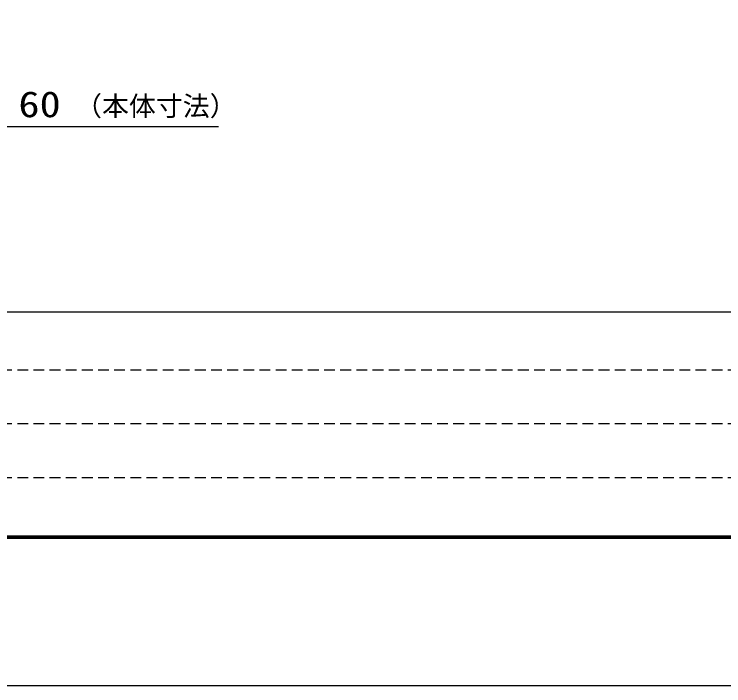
# Model space of a CAD drawing. Units: millimetres, scale not verified. Extents: x -24028 to 8910, y -6308 to 6308.
# Drawn here: x -2777 to -403, y -6308 to -4061 of the extents above; entities that cross this region are included whole.
import ezdxf
from ezdxf.enums import TextEntityAlignment as Align

# ---------------------------------------------------------------- set-up
doc = ezdxf.new("R2010")
doc.units = ezdxf.units.MM
doc.header["$LTSCALE"] = 30
doc.linetypes.add('DASHED1', pattern=[1.8, 1.2, -0.6])
for name, color, linetype, lineweight in [('0-E_00クル-フ-6寸法', 132, 'Continuous', 25), ('1-2_図面枠', 7, 'Continuous', 25), ('1-3_Axis_waku', 7, 'Continuous', 25)]:
    doc.layers.add(name, color=color, linetype=linetype, lineweight=lineweight)
doc.styles.add('ＭＳ ゴシック', font='')
doc.styles.get('ＭＳ ゴシック').set_extended_font_data('MS Gothic')

msp = doc.modelspace()

# ---------------------------------------------------------------- linework, layer by layer
at = {"layer": '0-E_00クル-フ-6寸法', "color": 4}
for p, q in [((-2817.24, -4436.84), (-2603.97, -4436.84)), ((-2603.97, -4436.84), (-2093.11, -4436.84))]:
    msp.add_line(p, q, dxfattribs=at)
at = {"layer": '1-2_図面枠'}
msp.add_lwpolyline([(-8910, -6307.5), (-8910, 6307.5), (8910, 6307.5), (8910, -6307.5)], close=True, dxfattribs=at)
at = {"layer": '1-3_Axis_waku'}
for p, q in [((-7770, -5056.5), (8400, -5056.5)), ((8407.2, -5813.7), (-7777.2, -5813.7)), ((8406.6, -5813.1), (-7776.6, -5813.1)), ((8406, -5812.5), (-7776, -5812.5)), ((8405.4, -5811.9), (-7775.4, -5811.9)), ((8404.8, -5811.3), (-7774.8, -5811.3)), ((8404.2, -5810.7), (-7774.2, -5810.7)), ((8403.6, -5810.1), (-7773.6, -5810.1)), ((8403, -5809.5), (-7773, -5809.5)), ((8402.4, -5808.9), (-7772.4, -5808.9)), ((8401.8, -5808.3), (-7771.8, -5808.3)), ((8401.2, -5807.7), (-7771.2, -5807.7)), ((8400.6, -5807.1), (-7770.6, -5807.1)), ((-7770, -5806.5), (8400, -5806.5)), ((8408.4, -5814.9), (-7778.4, -5814.9)), ((8407.8, -5814.3), (-7777.8, -5814.3))]:
    msp.add_line(p, q, dxfattribs=at)
at = {"layer": '1-3_Axis_waku', "linetype": 'DASHED1'}
for p, q in [((240, -5251.5), (-7770, -5251.5)), ((240, -5431.5), (-7770, -5431.5)), ((240, -5611.5), (-7770, -5611.5))]:
    msp.add_line(p, q, dxfattribs=at)

# ---------------------------------------------------------------- texts
at = {"layer": '0-E_00クル-フ-6寸法', "color": 3, "style": 'ＭＳ ゴシック', "width": 1.2}
msp.add_text('60', height=86.66, dxfattribs=at).set_placement((-2762.43, -4431.2), align=Align.BOTTOM_LEFT)
at = {"layer": '0-E_00クル-フ-6寸法', "color": 4, "style": 'ＭＳ ゴシック'}
msp.add_text('（本体寸法）', height=65.98, dxfattribs=at).set_placement((-2572.92, -4420.65), align=Align.BOTTOM_LEFT)

doc.saveas('drawing.dxf')
